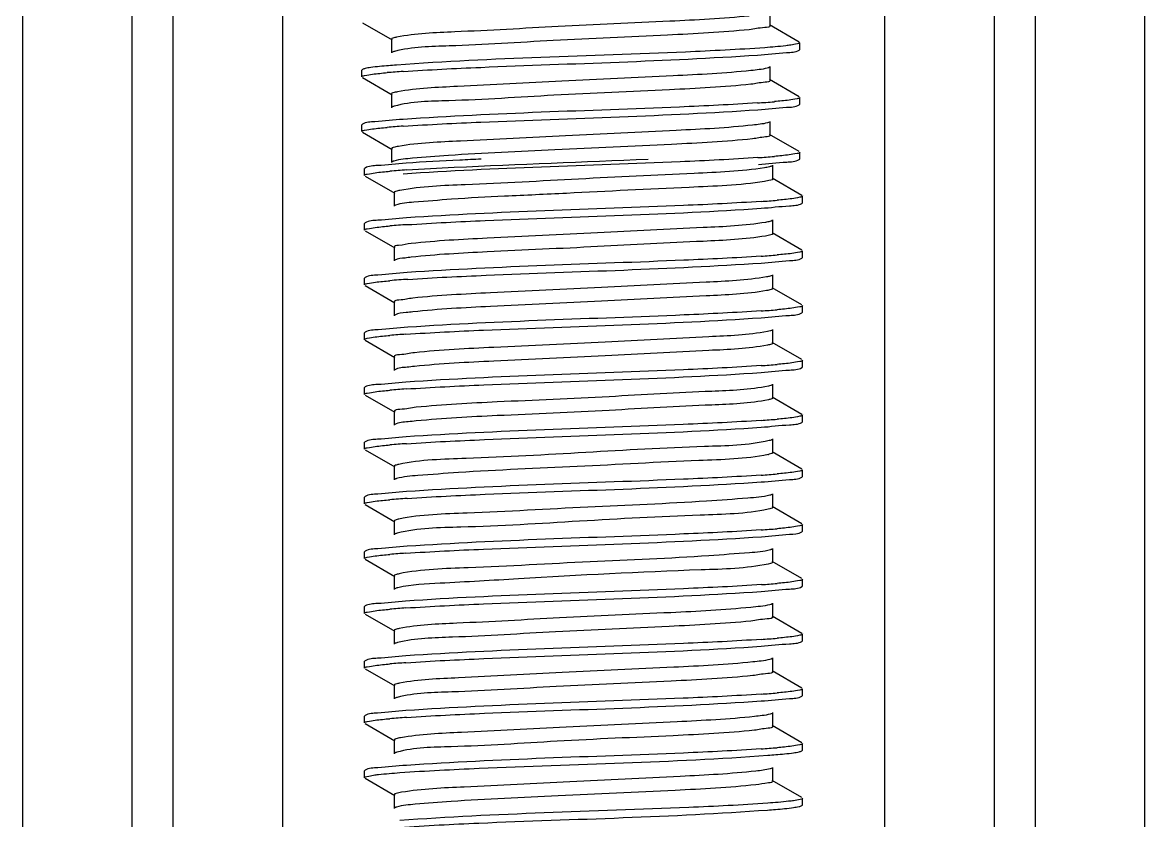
# Model space of a CAD drawing. Extents: x 27938 to 650306, y -92720 to 1524912.
# Drawn here: x 300564.7 to 301052.9, y 808872.5 to 809219.6 of the extents above; entities that cross this region are included whole.
import ezdxf

# ---------------------------------------------------------------- set-up
doc = ezdxf.new("R2010")
doc.units = 0
doc.header["$LTSCALE"] = 1000
doc.header["$MEASUREMENT"] = 0

msp = doc.modelspace()

# ---------------------------------------------------------------- linework, layer by layer
at = {"linetype": 'Continuous'}
for p, q in [((300564.69, 810344.87), (300564.69, 805603.84)), ((300612.32, 810344.87), (300612.32, 805603.84)), ((300630.18, 810344.87), (300630.18, 805603.84)), ((300677.8, 810344.87), (300677.8, 805603.84)), ((300939.75, 810344.87), (300939.75, 805603.84)), ((300987.37, 810344.87), (300987.37, 805603.84)), ((301005.23, 810344.87), (301005.23, 805603.84)), ((301052.86, 810344.87), (301052.86, 805603.84)), ((300889.95, 809218.28), (300889.95, 809224.24)), ((300712.56, 809219.51), (300725.48, 809212.03)), ((300902.61, 809211.1), (300889.69, 809218.59)), ((300725.22, 809212.33), (300725.22, 809206.38)), ((300902.61, 809207.61), (300902.84, 809207.87)), ((300902.84, 809207.87), (300902.84, 809210.84)), ((300902.84, 809207.87), (300902.84, 809210.84)), ((300712.56, 809199.2), (300712.34, 809198.94)), ((300712.34, 809195.96), (300712.34, 809198.94)), ((300712.34, 809195.96), (300712.34, 809198.94)), ((300889.95, 809194.47), (300889.95, 809200.42)), ((300712.56, 809195.7), (300725.48, 809188.22)), ((300902.61, 809187.29), (300889.69, 809194.77)), ((300725.22, 809188.52), (300725.22, 809182.56)), ((300902.61, 809183.79), (300902.84, 809184.05)), ((300902.84, 809184.05), (300902.84, 809187.03)), ((300902.84, 809184.05), (300902.84, 809187.03)), ((300712.56, 809175.38), (300712.34, 809175.12)), ((300712.34, 809172.15), (300712.34, 809175.12)), ((300712.34, 809172.15), (300712.34, 809175.12)), ((300889.95, 809170.66), (300889.95, 809176.61)), ((300712.56, 809171.89), (300725.48, 809164.4)), ((300902.61, 809163.48), (300889.69, 809170.96)), ((300725.22, 809164.71), (300725.22, 809158.75)), ((300902.61, 809159.98), (300902.84, 809160.24)), ((300902.84, 809160.24), (300902.84, 809163.22)), ((300902.84, 809160.24), (300902.84, 809163.22)), ((300713.75, 809156.33), (300713.52, 809156.07)), ((300713.52, 809153.1), (300713.52, 809156.07)), ((300713.52, 809153.1), (300713.52, 809156.07)), ((300891.14, 809151.61), (300891.14, 809157.56)), ((300713.75, 809152.83), (300726.67, 809145.35)), ((300903.8, 809144.43), (300890.88, 809151.91)), ((300726.41, 809145.65), (300726.41, 809139.7)), ((300904.03, 809141.19), (300904.03, 809144.17)), ((300904.03, 809141.19), (300904.03, 809144.17)), ((300727, 809140.15), (300726.67, 809140)), ((300903.8, 809140.93), (300904.03, 809141.19)), ((300713.75, 809132.52), (300713.52, 809132.26)), ((300713.52, 809129.28), (300713.52, 809132.26)), ((300713.52, 809129.28), (300713.52, 809132.26)), ((300891.14, 809127.79), (300891.14, 809133.75)), ((300713.75, 809129.02), (300726.67, 809121.54)), ((300903.8, 809120.61), (300890.88, 809128.1)), ((300726.41, 809121.84), (300726.41, 809115.89)), ((300904.03, 809117.38), (300904.03, 809120.35)), ((300904.03, 809117.38), (300904.03, 809120.35)), ((300903.8, 809117.12), (300904.03, 809117.38)), ((300891.14, 809103.98), (300891.14, 809109.93)), ((300713.75, 809108.71), (300713.52, 809108.45)), ((300713.52, 809105.47), (300713.52, 809108.45)), ((300713.52, 809105.47), (300713.52, 809108.45)), ((300713.75, 809105.21), (300726.67, 809097.73)), ((300903.8, 809096.8), (300890.88, 809104.28)), ((300726.41, 809098.03), (300726.41, 809092.08)), ((300904.03, 809093.56), (300904.03, 809096.54)), ((300904.03, 809093.56), (300904.03, 809096.54)), ((300903.8, 809093.3), (300904.03, 809093.56)), ((300891.14, 809080.17), (300891.14, 809086.12)), ((300713.75, 809084.89), (300713.52, 809084.63)), ((300713.52, 809081.66), (300713.52, 809084.63)), ((300713.52, 809081.66), (300713.52, 809084.63)), ((300713.75, 809081.4), (300726.67, 809073.91)), ((300903.8, 809072.99), (300890.88, 809080.47)), ((300726.41, 809074.22), (300726.41, 809068.26)), ((300904.03, 809069.75), (300904.03, 809072.73)), ((300904.03, 809069.75), (300904.03, 809072.73)), ((300903.8, 809069.49), (300904.03, 809069.75)), ((300713.75, 809061.08), (300713.52, 809060.82)), ((300891.14, 809056.36), (300891.14, 809062.31)), ((300713.52, 809057.84), (300713.52, 809060.82)), ((300713.52, 809057.84), (300713.52, 809060.82)), ((300713.75, 809057.58), (300726.67, 809050.1)), ((300903.8, 809049.18), (300890.88, 809056.66)), ((300726.41, 809050.4), (300726.41, 809044.45)), ((300904.03, 809045.94), (300904.03, 809048.91)), ((300904.03, 809045.94), (300904.03, 809048.91)), ((300903.8, 809045.68), (300904.03, 809045.94)), ((300713.75, 809037.27), (300713.52, 809037.01)), ((300713.52, 809034.03), (300713.52, 809037.01)), ((300713.52, 809034.03), (300713.52, 809037.01)), ((300891.14, 809032.54), (300891.14, 809038.5)), ((300713.75, 809033.77), (300726.67, 809026.29)), ((300903.8, 809025.36), (300890.88, 809032.84)), ((300726.41, 809026.59), (300726.41, 809020.64)), ((300903.8, 809021.86), (300904.03, 809022.13)), ((300904.03, 809022.13), (300904.03, 809025.1)), ((300904.03, 809022.13), (300904.03, 809025.1)), ((300713.75, 809013.46), (300713.52, 809013.2)), ((300713.52, 809010.22), (300713.52, 809013.2)), ((300713.52, 809010.22), (300713.52, 809013.2)), ((300891.14, 809008.73), (300891.14, 809014.68)), ((300713.75, 809009.96), (300726.67, 809002.48)), ((300889.84, 809008.06), (300889.1, 809007.89)), ((300903.8, 809001.55), (300890.88, 809009.03)), ((300726.41, 809002.78), (300726.41, 808996.82)), ((300903.8, 808998.05), (300904.03, 808998.31)), ((300904.03, 808998.31), (300904.03, 809001.29)), ((300904.03, 808998.31), (300904.03, 809001.29)), ((300713.75, 808989.64), (300713.52, 808989.38)), ((300713.52, 808986.41), (300713.52, 808989.38)), ((300713.52, 808986.41), (300713.52, 808989.38)), ((300891.14, 808984.92), (300891.14, 808990.87)), ((300713.75, 808986.14), (300726.67, 808978.66)), ((300890.12, 808984.32), (300889.14, 808984.08)), ((300903.8, 808977.74), (300890.88, 808985.22)), ((300726.41, 808978.96), (300726.41, 808973.01)), ((300903.8, 808974.24), (300904.03, 808974.5)), ((300904.03, 808974.5), (300904.03, 808977.48)), ((300904.03, 808974.5), (300904.03, 808977.48)), ((300713.75, 808965.83), (300713.52, 808965.57)), ((300713.52, 808962.59), (300713.52, 808965.57)), ((300713.52, 808962.59), (300713.52, 808965.57)), ((300891.14, 808961.1), (300891.14, 808967.06)), ((300713.75, 808962.33), (300726.67, 808954.85)), ((300903.8, 808953.92), (300890.88, 808961.41)), ((300726.41, 808955.15), (300726.41, 808949.2)), ((300904.03, 808950.69), (300904.03, 808953.66)), ((300904.03, 808950.69), (300904.03, 808953.66)), ((300903.8, 808950.43), (300904.03, 808950.69)), ((300713.75, 808942.02), (300713.52, 808941.76)), ((300713.52, 808938.78), (300713.52, 808941.76)), ((300713.52, 808938.78), (300713.52, 808941.76)), ((300891.14, 808937.29), (300891.14, 808943.25)), ((300713.75, 808938.52), (300726.67, 808931.04)), ((300903.8, 808930.11), (300890.88, 808937.59)), ((300726.41, 808931.34), (300726.41, 808925.39)), ((300904.03, 808926.87), (300904.03, 808929.85)), ((300903.8, 808926.61), (300904.03, 808926.87)), ((300891.14, 808913.48), (300891.14, 808919.43)), ((300713.75, 808918.2), (300713.52, 808917.94)), ((300713.52, 808914.97), (300713.52, 808917.94)), ((300713.52, 808914.97), (300713.52, 808917.94)), ((300713.75, 808914.71), (300726.67, 808907.22)), ((300903.8, 808906.3), (300890.88, 808913.78)), ((300726.41, 808907.53), (300726.41, 808901.57)), ((300904.03, 808903.06), (300904.03, 808906.04)), ((300904.03, 808903.06), (300904.03, 808906.04)), ((300903.8, 808902.8), (300904.03, 808903.06)), ((300891.14, 808889.67), (300891.14, 808895.62)), ((300713.75, 808894.39), (300713.52, 808894.13)), ((300713.52, 808891.15), (300713.52, 808894.13)), ((300713.52, 808891.15), (300713.52, 808894.13)), ((300713.75, 808890.89), (300726.67, 808883.41)), ((300903.8, 808882.49), (300890.88, 808889.97)), ((300726.41, 808883.71), (300726.41, 808877.76)), ((300904.03, 808879.25), (300904.03, 808882.22)), ((300904.03, 808879.25), (300904.03, 808882.22)), ((300903.8, 808878.99), (300904.03, 808879.25))]:
    msp.add_line(p, q, dxfattribs=at)
for centre, radius, start, end in [((300757.71, 808789.32), 409.92, 93.8298, 94.8034), ((300856.95, 809600.01), 416.29, 273.7844, 274.8062), ((300757.73, 808765.25), 410.18, 93.8281, 94.8033), ((300857.27, 809572.13), 412.21, 273.8119, 274.8058), ((300759.19, 808742.95), 413.44, 93.8035, 94.806), ((300858.63, 809551), 410.12, 273.8286, 274.8032), ((300759.55, 808714.61), 417.98, 93.7736, 94.806), ((300858.66, 809526.78), 409.71, 273.8314, 274.8033), ((300759.98, 808685.36), 423.44, 93.7393, 94.8049), ((300858.78, 809501.56), 408.3, 273.8406, 274.8036), ((300758.78, 808676.55), 408.39, 93.8392, 94.8043), ((300858.73, 809478.31), 408.86, 273.8369, 274.8034), ((300758.93, 808650.95), 410.18, 93.826, 94.8054), ((300858.65, 809455.47), 409.83, 273.8305, 274.8033), ((300759.18, 808624.01), 413.31, 93.8044, 94.806), ((300885.41, 809049.46), 18.14, 281.5383, 283.132), ((300858.63, 809431.94), 410.12, 273.8286, 274.8032), ((300759.53, 808595.71), 417.82, 93.7747, 94.806), ((300858.66, 809407.74), 409.73, 273.8312, 274.8033), ((300758.69, 808582.42), 407.26, 93.8482, 94.803), ((300858.91, 809380.85), 406.65, 273.8518, 274.8032), ((300758.78, 808557.52), 408.35, 93.8395, 94.8043), ((300858.73, 809359.2), 408.82, 273.8372, 274.8034), ((300758.92, 808531.96), 410.1, 93.8265, 94.8053), ((300858.66, 809336.38), 409.81, 273.8306, 274.8033), ((300759.17, 808505.07), 413.19, 93.8052, 94.806), ((300858.63, 809312.88), 410.12, 273.8286, 274.8032)]:
    msp.add_arc(centre, radius, start, end, dxfattribs=at)
for points, knots in [([(300880.9, 809222.44), (300869.4, 809221.28), (300841.68, 809219.86), (300798.93, 809218.01), (300759.4, 809215.68), (300735.79, 809214.87), (300727.48, 809213.22)], [0, 0, 0, 0, 0.225655, 0.541544, 0.834585, 1, 1, 1, 1]), ([(300889.95, 809218.28), (300889.95, 809217.46), (300885.29, 809217.4), (300883.16, 809216.72), (300880.9, 809216.49)], [0, 0, 0, 0, 0.265544, 1, 1, 1, 1]), ([(300727.48, 809213.22), (300726.91, 809213.11), (300726.25, 809212.96), (300725.23, 809212.57), (300725.23, 809212.33)], [0, 0, 0, 0, 0.707997, 1, 1, 1, 1]), ([(300880.9, 809216.49), (300869.08, 809215.3), (300840.63, 809213.84), (300797.04, 809212.08), (300757.63, 809209.38), (300734.3, 809209.04), (300726.57, 809207.06)], [0, 0, 0, 0, 0.230626, 0.552451, 0.845297, 1, 1, 1, 1]), ([(300887.63, 809208.67), (300876.14, 809207.83), (300822.75, 809205.23), (300769.29, 809204.18), (300727.47, 809201.1)], [0, 0, 0, 0, 0.215463, 1, 1, 1, 1]), ([(300884.43, 809205.47), (300888.64, 809205.75), (300894.54, 809206.57), (300900.97, 809206.66), (300902.61, 809207.61)], [0, 0, 0, 0, 0.69075, 1, 1, 1, 1]), ([(300898.95, 809209.76), (300898.23, 809209.66), (300894.47, 809209.2), (300890.69, 809208.9), (300887.63, 809208.67)], [0, 0, 0, 0, 0.191405, 1, 1, 1, 1]), ([(300902.84, 809210.84), (300902.84, 809210.47), (300900.93, 809210.15), (300899.93, 809209.89), (300898.95, 809209.76)], [0, 0, 0, 0, 0.27438, 1, 1, 1, 1]), ([(300726.57, 809207.06), (300726.35, 809207.01), (300725.98, 809206.9), (300725.63, 809206.76), (300725.49, 809206.68)], [0, 0, 0, 0, 0.585637, 1, 1, 1, 1]), ([(300730.33, 809198.33), (300741.56, 809199.09), (300792.92, 809201.57), (300844.35, 809202.77), (300884.43, 809205.47)], [0, 0, 0, 0, 0.218807, 1, 1, 1, 1]), ([(300716.19, 809200.02), (300715.4, 809199.91), (300714.19, 809199.69), (300712.95, 809199.42), (300712.56, 809199.2)], [0, 0, 0, 0, 0.64305, 1, 1, 1, 1]), ([(300727.47, 809201.1), (300726.31, 809201.02), (300722.55, 809200.72), (300718.78, 809200.38), (300716.19, 809200.02)], [0, 0, 0, 0, 0.307527, 1, 1, 1, 1]), ([(300881.64, 809198.71), (300870.37, 809197.52), (300842.92, 809196.12), (300800.33, 809194.24), (300760.43, 809191.97), (300736.44, 809191.06), (300727.85, 809189.48)], [0, 0, 0, 0, 0.220681, 0.534812, 0.829794, 1, 1, 1, 1]), ([(300889.69, 809200.12), (300889.39, 809199.95), (300886.73, 809199.2), (300884.02, 809198.96), (300881.64, 809198.71)], [0, 0, 0, 0, 0.125952, 1, 1, 1, 1]), ([(300712.34, 809195.96), (300712.34, 809196.39), (300714.62, 809196.68), (300715.78, 809196.99), (300716.94, 809197.14)], [0, 0, 0, 0, 0.271502, 1, 1, 1, 1]), ([(300881.64, 809192.75), (300869.87, 809191.52), (300841.28, 809190.06), (300797.36, 809188.31), (300757.63, 809185.47), (300734.07, 809185.31), (300726.4, 809183.21)], [0, 0, 0, 0, 0.228367, 0.551843, 0.846598, 1, 1, 1, 1]), ([(300889.95, 809194.47), (300889.95, 809193.71), (300885.69, 809193.59), (300883.72, 809192.97), (300881.64, 809192.75)], [0, 0, 0, 0, 0.266345, 1, 1, 1, 1]), ([(300727.85, 809189.48), (300727.18, 809189.36), (300726.44, 809189.18), (300725.23, 809188.79), (300725.23, 809188.52)], [0, 0, 0, 0, 0.71244, 1, 1, 1, 1]), ([(300726.4, 809183.21), (300726.22, 809183.16), (300725.91, 809183.06), (300725.61, 809182.94), (300725.49, 809182.87)], [0, 0, 0, 0, 0.578205, 1, 1, 1, 1]), ([(300884.43, 809184.63), (300873.13, 809183.87), (300821.76, 809181.41), (300770.34, 809180.21), (300730.33, 809177.49)], [0, 0, 0, 0, 0.220215, 1, 1, 1, 1]), ([(300884.68, 809181.67), (300888.83, 809181.96), (300894.65, 809182.76), (300900.99, 809182.86), (300902.61, 809183.79)], [0, 0, 0, 0, 0.690494, 1, 1, 1, 1]), ([(300902.84, 809187.03), (300902.84, 809186.59), (300900.54, 809186.31), (300899.38, 809185.99), (300898.22, 809185.84)], [0, 0, 0, 0, 0.271396, 1, 1, 1, 1]), ([(300730.35, 809174.52), (300741.61, 809175.28), (300793.05, 809177.76), (300844.55, 809178.96), (300884.68, 809181.67)], [0, 0, 0, 0, 0.219095, 1, 1, 1, 1]), ([(300712.34, 809172.15), (300712.34, 809172.58), (300714.63, 809172.87), (300715.78, 809173.18), (300716.94, 809173.33)], [0, 0, 0, 0, 0.27149, 1, 1, 1, 1]), ([(300730.33, 809177.49), (300726.22, 809177.21), (300720.45, 809176.41), (300714.17, 809176.31), (300712.56, 809175.38)], [0, 0, 0, 0, 0.690325, 1, 1, 1, 1]), ([(300882.35, 809174.97), (300871.33, 809173.76), (300844.18, 809172.39), (300801.79, 809170.47), (300761.53, 809168.26), (300737.17, 809167.26), (300728.28, 809165.74)], [0, 0, 0, 0, 0.215579, 0.527777, 0.824697, 1, 1, 1, 1]), ([(300889.69, 809176.31), (300889.41, 809176.15), (300886.99, 809175.44), (300884.51, 809175.21), (300882.35, 809174.97)], [0, 0, 0, 0, 0.128341, 1, 1, 1, 1]), ([(300882.35, 809169.02), (300870.65, 809167.73), (300841.93, 809166.36), (300797.83, 809164.18), (300760.19, 809162.66), (300736.91, 809160.75), (300728.91, 809160.13), (300726.26, 809159.35)], [0, 0, 0, 0, 0.225842, 0.550753, 0.847452, 0.947141, 1, 1, 1, 1]), ([(300889.95, 809170.66), (300889.95, 809169.96), (300886.07, 809169.78), (300884.25, 809169.23), (300882.35, 809169.02)], [0, 0, 0, 0, 0.267239, 1, 1, 1, 1]), ([(300728.28, 809165.74), (300727.51, 809165.61), (300726.66, 809165.41), (300725.23, 809165.01), (300725.23, 809164.71)], [0, 0, 0, 0, 0.716487, 1, 1, 1, 1]), ([(300726.26, 809159.35), (300726.11, 809159.31), (300725.85, 809159.22), (300725.59, 809159.11), (300725.49, 809159.05)], [0, 0, 0, 0, 0.571482, 1, 1, 1, 1]), ([(300884.68, 809160.84), (300873.39, 809160.07), (300821.95, 809157.6), (300770.45, 809156.41), (300730.35, 809153.68)], [0, 0, 0, 0, 0.21961, 1, 1, 1, 1]), ([(300764.27, 809160.18), (300761.15, 809160.04), (300750.24, 809159.53), (300739.34, 809158.97), (300731.56, 809158.44)], [0, 0, 0, 0, 0.285814, 1, 1, 1, 1]), ([(300731.76, 809155.48), (300738.69, 809155.95), (300773.72, 809157.8), (300808.77, 809159.01), (300836.89, 809160.18)], [0, 0, 0, 0, 0.197909, 1, 1, 1, 1]), ([(300884.85, 809157.87), (300888.96, 809158.15), (300894.72, 809158.95), (300901.01, 809159.06), (300902.61, 809159.98)], [0, 0, 0, 0, 0.690311, 1, 1, 1, 1]), ([(300902.84, 809163.22), (300902.84, 809162.78), (300900.56, 809162.5), (300899.41, 809162.19), (300898.26, 809162.04)], [0, 0, 0, 0, 0.271545, 1, 1, 1, 1]), ([(300713.52, 809153.1), (300713.52, 809153.53), (300715.81, 809153.81), (300716.96, 809154.13), (300718.12, 809154.28)], [0, 0, 0, 0, 0.271503, 1, 1, 1, 1]), ([(300731.56, 809158.44), (300727.44, 809158.16), (300721.66, 809157.36), (300715.36, 809157.26), (300713.75, 809156.33)], [0, 0, 0, 0, 0.69038, 1, 1, 1, 1]), ([(300887.5, 809156.43), (300877.38, 809154.84), (300850.33, 809153.74), (300806.94, 809151.57), (300764.35, 809149.2), (300738.26, 809148.35), (300728.92, 809146.59)], [0, 0, 0, 0, 0.193419, 0.509669, 0.820525, 1, 1, 1, 1]), ([(300890.87, 809157.26), (300890.51, 809157.05), (300889.36, 809156.76), (300888.23, 809156.54), (300887.5, 809156.43)], [0, 0, 0, 0, 0.365805, 1, 1, 1, 1]), ([(300887.5, 809150.48), (300876.67, 809148.78), (300847.85, 809147.71), (300810.18, 809145.71), (300775.76, 809144.08), (300753.54, 809143.05), (300737.85, 809141.56), (300729.51, 809141.12), (300727, 809140.15)], [0, 0, 0, 0, 0.204493, 0.536108, 0.703957, 0.847329, 0.949842, 1, 1, 1, 1]), ([(300891.14, 809151.61), (300891.13, 809151.25), (300889.39, 809150.86), (300888.42, 809150.62), (300887.5, 809150.48)], [0, 0, 0, 0, 0.279396, 1, 1, 1, 1]), ([(300728.92, 809146.59), (300728.28, 809146.47), (300727.57, 809146.31), (300726.41, 809145.91), (300726.41, 809145.65)], [0, 0, 0, 0, 0.711689, 1, 1, 1, 1]), ([(300904.03, 809144.17), (300904.03, 809143.73), (300901.73, 809143.45), (300900.58, 809143.13), (300899.42, 809142.98)], [0, 0, 0, 0, 0.271487, 1, 1, 1, 1]), ([(300886.02, 809141.8), (300874.77, 809141.03), (300823.35, 809138.56), (300771.87, 809137.36), (300731.76, 809134.64)], [0, 0, 0, 0, 0.219009, 1, 1, 1, 1]), ([(300886.04, 809138.82), (300890.15, 809139.1), (300895.91, 809139.9), (300902.2, 809140.01), (300903.8, 809140.93)], [0, 0, 0, 0, 0.690295, 1, 1, 1, 1]), ([(300731.76, 809134.64), (300727.59, 809134.36), (300721.75, 809133.55), (300715.38, 809133.45), (300713.75, 809132.52)], [0, 0, 0, 0, 0.690587, 1, 1, 1, 1]), ([(300732.04, 809131.69), (300743.34, 809132.44), (300794.68, 809134.91), (300846.07, 809136.1), (300886.04, 809138.82)], [0, 0, 0, 0, 0.220461, 1, 1, 1, 1]), ([(300713.52, 809129.28), (300713.52, 809129.72), (300715.84, 809130), (300717, 809130.32), (300718.17, 809130.47)], [0, 0, 0, 0, 0.271316, 1, 1, 1, 1]), ([(300887.97, 809132.69), (300879.01, 809131.19), (300854.55, 809130.17), (300814.21, 809127.97), (300771.87, 809126.05), (300744.8, 809124.68), (300733.84, 809123.46)], [0, 0, 0, 0, 0.176567, 0.473968, 0.785687, 1, 1, 1, 1]), ([(300890.87, 809133.45), (300890.55, 809133.26), (300889.57, 809132.99), (300888.59, 809132.8), (300887.97, 809132.69)], [0, 0, 0, 0, 0.371889, 1, 1, 1, 1]), ([(300887.97, 809126.74), (300879.01, 809125.24), (300854.55, 809124.21), (300814.21, 809122.02), (300771.87, 809120.09), (300744.8, 809118.73), (300733.84, 809117.51)], [0, 0, 0, 0, 0.176567, 0.473968, 0.785687, 1, 1, 1, 1]), ([(300891.14, 809127.79), (300891.13, 809127.48), (300889.64, 809127.08), (300888.77, 809126.87), (300887.97, 809126.74)], [0, 0, 0, 0, 0.282619, 1, 1, 1, 1]), ([(300733.84, 809123.46), (300731.98, 809123.26), (300730.2, 809122.72), (300726.41, 809122.52), (300726.41, 809121.84)], [0, 0, 0, 0, 0.732504, 1, 1, 1, 1]), ([(300904.03, 809120.35), (300904.03, 809119.92), (300901.74, 809119.63), (300900.58, 809119.32), (300899.43, 809119.17)], [0, 0, 0, 0, 0.271508, 1, 1, 1, 1]), ([(300733.84, 809117.51), (300732.94, 809117.41), (300730.57, 809117.05), (300728, 809116.96), (300726.67, 809116.19)], [0, 0, 0, 0, 0.371135, 1, 1, 1, 1]), ([(300886.04, 809117.99), (300874.83, 809117.22), (300823.49, 809114.75), (300772.1, 809113.54), (300732.04, 809110.85)], [0, 0, 0, 0, 0.218674, 1, 1, 1, 1]), ([(300732.36, 809107.89), (300743.69, 809108.65), (300794.94, 809111.11), (300846.26, 809112.3), (300886.12, 809115.01)], [0, 0, 0, 0, 0.22129, 1, 1, 1, 1]), ([(300886.12, 809115.01), (300890.21, 809115.29), (300895.95, 809116.09), (300902.2, 809116.2), (300903.8, 809117.12)], [0, 0, 0, 0, 0.690211, 1, 1, 1, 1]), ([(300732.04, 809110.85), (300727.8, 809110.56), (300721.87, 809109.74), (300715.4, 809109.65), (300713.75, 809108.71)], [0, 0, 0, 0, 0.690864, 1, 1, 1, 1]), ([(300713.52, 809105.47), (300713.52, 809105.91), (300715.88, 809106.19), (300717.06, 809106.52), (300718.24, 809106.67)], [0, 0, 0, 0, 0.271062, 1, 1, 1, 1]), ([(300888.41, 809108.96), (300879.74, 809107.39), (300855.66, 809106.46), (300815.67, 809104.2), (300773.13, 809102.31), (300745.75, 809100.92), (300734.54, 809099.73)], [0, 0, 0, 0, 0.171474, 0.466939, 0.780589, 1, 1, 1, 1]), ([(300890.87, 809109.63), (300890.59, 809109.47), (300889.76, 809109.22), (300888.93, 809109.05), (300888.41, 809108.96)], [0, 0, 0, 0, 0.378691, 1, 1, 1, 1]), ([(300888.41, 809103), (300879.74, 809101.44), (300855.66, 809100.5), (300815.67, 809098.25), (300773.13, 809096.36), (300745.75, 809094.96), (300734.54, 809093.77)], [0, 0, 0, 0, 0.171474, 0.466939, 0.780589, 1, 1, 1, 1]), ([(300891.14, 809103.98), (300891.13, 809103.7), (300889.87, 809103.31), (300889.1, 809103.13), (300888.41, 809103)], [0, 0, 0, 0, 0.286481, 1, 1, 1, 1]), ([(300734.54, 809099.73), (300732.51, 809099.51), (300730.58, 809098.91), (300726.41, 809098.77), (300726.41, 809098.03)], [0, 0, 0, 0, 0.733441, 1, 1, 1, 1]), ([(300904.03, 809096.54), (300904.03, 809096.11), (300901.75, 809095.82), (300900.6, 809095.51), (300899.45, 809095.36)], [0, 0, 0, 0, 0.271591, 1, 1, 1, 1]), ([(300734.54, 809093.77), (300733.55, 809093.67), (300730.95, 809093.28), (300728.12, 809093.21), (300726.67, 809092.38)], [0, 0, 0, 0, 0.373237, 1, 1, 1, 1]), ([(300731.44, 809084.02), (300742.72, 809084.79), (300794.27, 809087.27), (300845.88, 809088.46), (300886.09, 809091.2)], [0, 0, 0, 0, 0.219098, 1, 1, 1, 1]), ([(300886.12, 809094.18), (300874.96, 809093.42), (300823.7, 809090.95), (300772.39, 809089.73), (300732.36, 809087.06)], [0, 0, 0, 0, 0.218156, 1, 1, 1, 1]), ([(300886.09, 809091.2), (300890.19, 809091.48), (300895.94, 809092.27), (300902.2, 809092.38), (300903.8, 809093.3)], [0, 0, 0, 0, 0.690244, 1, 1, 1, 1]), ([(300732.36, 809087.06), (300728.05, 809086.77), (300722.01, 809085.93), (300715.43, 809085.86), (300713.75, 809084.89)], [0, 0, 0, 0, 0.691174, 1, 1, 1, 1]), ([(300890.87, 809085.82), (300890.63, 809085.68), (300889.94, 809085.46), (300889.25, 809085.3), (300888.82, 809085.22)], [0, 0, 0, 0, 0.386332, 1, 1, 1, 1]), ([(300713.52, 809081.66), (300713.52, 809082.09), (300715.79, 809082.37), (300716.94, 809082.69), (300718.08, 809082.83)], [0, 0, 0, 0, 0.27163, 1, 1, 1, 1]), ([(300888.82, 809085.22), (300880.44, 809083.59), (300856.75, 809082.75), (300817.13, 809080.43), (300774.4, 809078.57), (300746.73, 809077.16), (300735.27, 809075.99)], [0, 0, 0, 0, 0.166363, 0.459884, 0.775471, 1, 1, 1, 1]), ([(300735.27, 809075.99), (300733.06, 809075.76), (300730.97, 809075.1), (300726.41, 809075.02), (300726.42, 809074.22)], [0, 0, 0, 0, 0.734279, 1, 1, 1, 1]), ([(300888.82, 809079.27), (300880.44, 809077.63), (300856.75, 809076.8), (300817.13, 809074.48), (300774.4, 809072.62), (300746.73, 809071.2), (300735.27, 809070.04)], [0, 0, 0, 0, 0.166363, 0.459884, 0.775471, 1, 1, 1, 1]), ([(300891.13, 809080.17), (300891.13, 809079.92), (300890.08, 809079.54), (300889.4, 809079.38), (300888.82, 809079.27)], [0, 0, 0, 0, 0.291155, 1, 1, 1, 1]), ([(300904.03, 809072.73), (300904.03, 809072.29), (300901.75, 809072.01), (300900.59, 809071.7), (300899.44, 809071.55)], [0, 0, 0, 0, 0.271553, 1, 1, 1, 1]), ([(300735.27, 809070.04), (300734.18, 809069.93), (300731.34, 809069.51), (300728.25, 809069.48), (300726.67, 809068.56)], [0, 0, 0, 0, 0.37517, 1, 1, 1, 1]), ([(300886.09, 809070.36), (300874.81, 809069.59), (300823.26, 809067.11), (300771.64, 809065.92), (300731.44, 809063.18)], [0, 0, 0, 0, 0.219155, 1, 1, 1, 1]), ([(300731.56, 809060.21), (300742.84, 809060.98), (300794.33, 809063.46), (300845.88, 809064.65), (300886.03, 809067.38)], [0, 0, 0, 0, 0.219327, 1, 1, 1, 1]), ([(300886.03, 809067.38), (300890.15, 809067.66), (300895.91, 809068.46), (300902.2, 809068.57), (300903.8, 809069.49)], [0, 0, 0, 0, 0.690303, 1, 1, 1, 1]), ([(300731.44, 809063.18), (300727.34, 809062.9), (300721.6, 809062.11), (300715.35, 809062), (300713.75, 809061.08)], [0, 0, 0, 0, 0.690244, 1, 1, 1, 1]), ([(300889.19, 809061.48), (300881.13, 809059.77), (300857.82, 809059.07), (300818.58, 809056.65), (300775.69, 809054.83), (300747.72, 809053.4), (300736.03, 809052.25)], [0, 0, 0, 0, 0.16123, 0.452798, 0.770329, 1, 1, 1, 1]), ([(300890.87, 809062.01), (300890.67, 809061.89), (300890.11, 809061.7), (300889.54, 809061.56), (300889.19, 809061.48)], [0, 0, 0, 0, 0.394958, 1, 1, 1, 1]), ([(300713.52, 809057.84), (300713.52, 809058.27), (300715.79, 809058.56), (300716.94, 809058.87), (300718.09, 809059.02)], [0, 0, 0, 0, 0.27161, 1, 1, 1, 1]), ([(300891.13, 809056.36), (300891.13, 809056.14), (300890.27, 809055.77), (300889.68, 809055.64), (300889.19, 809055.53)], [0, 0, 0, 0, 0.296864, 1, 1, 1, 1]), ([(300736.03, 809052.25), (300733.63, 809052.02), (300731.38, 809051.28), (300726.41, 809051.27), (300726.42, 809050.4)], [0, 0, 0, 0, 0.734941, 1, 1, 1, 1]), ([(300889.19, 809055.53), (300881.13, 809053.81), (300857.82, 809053.11), (300818.58, 809050.7), (300775.69, 809048.88), (300747.72, 809047.45), (300736.03, 809046.3)], [0, 0, 0, 0, 0.16123, 0.452798, 0.770329, 1, 1, 1, 1]), ([(300736.03, 809046.3), (300734.85, 809046.18), (300731.75, 809045.74), (300728.38, 809045.74), (300726.67, 809044.75)], [0, 0, 0, 0, 0.376916, 1, 1, 1, 1]), ([(300886.03, 809046.55), (300874.76, 809045.78), (300823.27, 809043.3), (300771.71, 809042.11), (300731.56, 809039.38)], [0, 0, 0, 0, 0.219173, 1, 1, 1, 1]), ([(300904.03, 809048.91), (300904.03, 809048.48), (300901.74, 809048.2), (300900.58, 809047.88), (300899.43, 809047.73)], [0, 0, 0, 0, 0.271502, 1, 1, 1, 1]), ([(300731.75, 809036.42), (300743.04, 809037.18), (300794.46, 809039.65), (300845.95, 809040.84), (300886.02, 809043.57)], [0, 0, 0, 0, 0.219774, 1, 1, 1, 1]), ([(300886.02, 809043.57), (300890.13, 809043.85), (300895.9, 809044.65), (300902.19, 809044.76), (300903.8, 809045.68)], [0, 0, 0, 0, 0.690321, 1, 1, 1, 1]), ([(300731.56, 809039.38), (300727.43, 809039.1), (300721.66, 809038.3), (300715.36, 809038.19), (300713.75, 809037.27)], [0, 0, 0, 0, 0.690375, 1, 1, 1, 1]), ([(300889.53, 809037.75), (300880.35, 809035.6), (300853.44, 809035.21), (300809.6, 809032.53), (300765.34, 809030.07), (300738, 809029.44), (300728.41, 809027.43)], [0, 0, 0, 0, 0.175258, 0.495335, 0.818042, 1, 1, 1, 1]), ([(300890.87, 809038.19), (300890.71, 809038.1), (300890.26, 809037.93), (300889.81, 809037.81), (300889.53, 809037.75)], [0, 0, 0, 0, 0.404749, 1, 1, 1, 1]), ([(300713.52, 809034.03), (300713.52, 809034.46), (300715.81, 809034.75), (300716.96, 809035.06), (300718.11, 809035.21)], [0, 0, 0, 0, 0.271508, 1, 1, 1, 1]), ([(300889.04, 809031.69), (300879.2, 809029.67), (300851.29, 809029.05), (300806.53, 809026.24), (300765.62, 809024.82), (300739.52, 809022.74), (300730.45, 809022.1), (300727.47, 809021.24)], [0, 0, 0, 0, 0.186159, 0.513431, 0.833084, 0.942545, 1, 1, 1, 1]), ([(300891.13, 809032.54), (300891.13, 809032.36), (300890.45, 809032.01), (300889.94, 809031.89), (300889.53, 809031.79)], [0, 0, 0, 0, 0.303897, 1, 1, 1, 1]), ([(300728.41, 809027.43), (300727.91, 809027.32), (300727.31, 809027.18), (300726.42, 809026.81), (300726.42, 809026.59)], [0, 0, 0, 0, 0.704936, 1, 1, 1, 1]), ([(300886.02, 809022.73), (300874.77, 809021.97), (300823.35, 809019.49), (300771.86, 809018.29), (300731.75, 809015.58)], [0, 0, 0, 0, 0.219017, 1, 1, 1, 1]), ([(300886.04, 809019.76), (300890.15, 809020.04), (300895.91, 809020.84), (300902.2, 809020.94), (300903.8, 809021.86)], [0, 0, 0, 0, 0.690296, 1, 1, 1, 1]), ([(300904.03, 809025.1), (300904.03, 809024.67), (300901.73, 809024.38), (300900.58, 809024.07), (300899.42, 809023.92)], [0, 0, 0, 0, 0.271487, 1, 1, 1, 1]), ([(300727.47, 809021.24), (300727.31, 809021.2), (300727.04, 809021.11), (300726.78, 809021), (300726.68, 809020.94)], [0, 0, 0, 0, 0.573147, 1, 1, 1, 1]), ([(300732.03, 809012.62), (300743.33, 809013.38), (300794.67, 809015.85), (300846.07, 809017.04), (300886.04, 809019.76)], [0, 0, 0, 0, 0.220437, 1, 1, 1, 1]), ([(300731.75, 809015.58), (300727.58, 809015.3), (300721.74, 809014.49), (300715.37, 809014.39), (300713.75, 809013.46)], [0, 0, 0, 0, 0.690579, 1, 1, 1, 1]), ([(300889.84, 809014.01), (300886.72, 809013.2), (300877.46, 809012.51), (300851.14, 809010.49), (300810.32, 809009.04), (300765.82, 809006.24), (300738.17, 809005.64), (300728.46, 809003.62)], [0, 0, 0, 0, 0.059883, 0.170869, 0.490784, 0.815924, 1, 1, 1, 1]), ([(300890.87, 809014.38), (300890.74, 809014.31), (300890.4, 809014.17), (300890.05, 809014.06), (300889.84, 809014.01)], [0, 0, 0, 0, 0.415919, 1, 1, 1, 1]), ([(300713.52, 809010.22), (300713.52, 809010.66), (300715.83, 809010.94), (300717, 809011.26), (300718.17, 809011.41)], [0, 0, 0, 0, 0.271323, 1, 1, 1, 1]), ([(300889.1, 809007.89), (300879.4, 809005.87), (300851.81, 809005.22), (300807.27, 809002.8), (300763.52, 808999.96), (300736.7, 808999.8), (300727.75, 808997.51)], [0, 0, 0, 0, 0.183768, 0.508585, 0.828555, 1, 1, 1, 1]), ([(300891.13, 809008.73), (300891.13, 809008.57), (300890.6, 809008.25), (300890.17, 809008.14), (300889.84, 809008.06)], [0, 0, 0, 0, 0.312635, 1, 1, 1, 1]), ([(300728.46, 809003.62), (300727.94, 809003.52), (300727.33, 809003.38), (300726.42, 809003), (300726.42, 809002.78)], [0, 0, 0, 0, 0.705352, 1, 1, 1, 1]), ([(300727.75, 808997.51), (300727.53, 808997.45), (300727.17, 808997.35), (300726.81, 808997.2), (300726.68, 808997.13)], [0, 0, 0, 0, 0.58569, 1, 1, 1, 1]), ([(300886.04, 808998.92), (300874.83, 808998.16), (300823.49, 808995.69), (300772.09, 808994.48), (300732.03, 808991.78)], [0, 0, 0, 0, 0.218687, 1, 1, 1, 1]), ([(300886.23, 808995.96), (300890.29, 808996.24), (300896, 808997.03), (300902.21, 808997.14), (300903.8, 808998.05)], [0, 0, 0, 0, 0.690104, 1, 1, 1, 1]), ([(300904.03, 809001.29), (300904.03, 809000.86), (300901.74, 809000.57), (300900.58, 809000.26), (300899.43, 809000.11)], [0, 0, 0, 0, 0.271507, 1, 1, 1, 1]), ([(300731.36, 808988.76), (300742.65, 808989.53), (300794.27, 808992.02), (300845.96, 808993.21), (300886.23, 808995.96)], [0, 0, 0, 0, 0.219037, 1, 1, 1, 1]), ([(300732.03, 808991.78), (300727.79, 808991.5), (300721.87, 808990.68), (300715.4, 808990.59), (300713.75, 808989.64)], [0, 0, 0, 0, 0.690854, 1, 1, 1, 1]), ([(300890.12, 808990.27), (300887.16, 808989.41), (300878.12, 808988.78), (300852.06, 808986.68), (300811.13, 808985.27), (300766.33, 808982.46), (300738.39, 808981.84), (300728.52, 808979.82)], [0, 0, 0, 0, 0.057053, 0.166257, 0.485855, 0.813479, 1, 1, 1, 1]), ([(300890.88, 808990.57), (300890.77, 808990.51), (300890.53, 808990.4), (300890.27, 808990.32), (300890.12, 808990.27)], [0, 0, 0, 0, 0.42873, 1, 1, 1, 1]), ([(300713.52, 808986.41), (300713.52, 808986.84), (300715.8, 808987.12), (300716.95, 808987.44), (300718.1, 808987.59)], [0, 0, 0, 0, 0.271601, 1, 1, 1, 1]), ([(300889.14, 808984.08), (300879.57, 808982.07), (300843.07, 808981.16), (300795.55, 808978.59), (300751.68, 808975.88), (300734.04, 808975.15), (300728.06, 808973.77)], [0, 0, 0, 0, 0.18168, 0.674077, 0.886101, 1, 1, 1, 1]), ([(300891.13, 808984.92), (300891.13, 808984.79), (300890.73, 808984.5), (300890.38, 808984.4), (300890.12, 808984.32)], [0, 0, 0, 0, 0.323571, 1, 1, 1, 1]), ([(300728.52, 808979.82), (300727.99, 808979.71), (300727.36, 808979.57), (300726.42, 808979.19), (300726.42, 808978.96)], [0, 0, 0, 0, 0.706175, 1, 1, 1, 1]), ([(300728.06, 808973.77), (300727.78, 808973.71), (300727.31, 808973.58), (300726.85, 808973.41), (300726.68, 808973.31)], [0, 0, 0, 0, 0.596673, 1, 1, 1, 1]), ([(300886.23, 808975.12), (300874.94, 808974.35), (300823.32, 808971.86), (300771.63, 808970.68), (300731.36, 808967.93)], [0, 0, 0, 0, 0.218917, 1, 1, 1, 1]), ([(300886.09, 808972.14), (300890.19, 808972.41), (300895.94, 808973.21), (300902.2, 808973.32), (300903.8, 808974.24)], [0, 0, 0, 0, 0.690241, 1, 1, 1, 1]), ([(300904.03, 808977.48), (300904.03, 808977.05), (300901.76, 808976.76), (300900.61, 808976.45), (300899.47, 808976.3)], [0, 0, 0, 0, 0.271649, 1, 1, 1, 1]), ([(300731.44, 808964.96), (300742.72, 808965.72), (300794.27, 808968.21), (300845.89, 808969.4), (300886.09, 808972.14)], [0, 0, 0, 0, 0.219094, 1, 1, 1, 1]), ([(300713.52, 808962.59), (300713.52, 808963.02), (300715.79, 808963.31), (300716.94, 808963.62), (300718.08, 808963.77)], [0, 0, 0, 0, 0.27163, 1, 1, 1, 1]), ([(300731.36, 808967.93), (300727.28, 808967.65), (300721.57, 808966.86), (300715.34, 808966.74), (300713.75, 808965.83)], [0, 0, 0, 0, 0.690151, 1, 1, 1, 1]), ([(300881.63, 808965.22), (300870.03, 808964.07), (300842.25, 808962.65), (300799.55, 808960.81), (300760.25, 808958.47), (300736.83, 808957.68), (300728.61, 808956.03)], [0, 0, 0, 0, 0.227968, 0.544065, 0.835946, 1, 1, 1, 1]), ([(300890.88, 808966.76), (300890.54, 808966.56), (300887.47, 808965.75), (300884.36, 808965.49), (300881.63, 808965.22)], [0, 0, 0, 0, 0.122428, 1, 1, 1, 1]), ([(300881.63, 808959.27), (300869.78, 808958.1), (300841.43, 808956.64), (300798.08, 808954.87), (300758.86, 808952.26), (300735.65, 808951.82), (300727.89, 808949.92)], [0, 0, 0, 0, 0.231868, 0.552576, 0.844286, 1, 1, 1, 1]), ([(300891.13, 808961.1), (300891.14, 808960.24), (300886.23, 808960.23), (300884, 808959.5), (300881.63, 808959.27)], [0, 0, 0, 0, 0.265144, 1, 1, 1, 1]), ([(300728.61, 808956.03), (300728.05, 808955.92), (300727.4, 808955.77), (300726.42, 808955.39), (300726.42, 808955.15)], [0, 0, 0, 0, 0.707243, 1, 1, 1, 1]), ([(300904.03, 808953.66), (300904.03, 808953.23), (300901.75, 808952.95), (300900.59, 808952.63), (300899.44, 808952.48)], [0, 0, 0, 0, 0.271555, 1, 1, 1, 1]), ([(300727.89, 808949.92), (300727.64, 808949.86), (300727.23, 808949.74), (300726.83, 808949.59), (300726.68, 808949.5)], [0, 0, 0, 0, 0.590543, 1, 1, 1, 1]), ([(300886.09, 808951.3), (300874.81, 808950.53), (300823.26, 808948.05), (300771.64, 808946.86), (300731.44, 808944.12)], [0, 0, 0, 0, 0.219151, 1, 1, 1, 1]), ([(300886.03, 808948.32), (300890.15, 808948.6), (300895.91, 808949.4), (300902.2, 808949.51), (300903.8, 808950.43)], [0, 0, 0, 0, 0.690302, 1, 1, 1, 1]), ([(300731.44, 808944.12), (300727.34, 808943.84), (300721.6, 808943.05), (300715.35, 808942.93), (300713.75, 808942.02)], [0, 0, 0, 0, 0.690241, 1, 1, 1, 1]), ([(300731.55, 808941.15), (300742.83, 808941.92), (300794.33, 808944.4), (300845.88, 808945.59), (300886.03, 808948.32)], [0, 0, 0, 0, 0.219316, 1, 1, 1, 1]), ([(300713.52, 808938.78), (300713.52, 808939.21), (300715.79, 808939.5), (300716.94, 808939.81), (300718.09, 808939.96)], [0, 0, 0, 0, 0.271612, 1, 1, 1, 1]), ([(300882.38, 808941.48), (300870.96, 808940.31), (300843.33, 808938.9), (300800.63, 808937.04), (300760.95, 808934.72), (300737.2, 808933.88), (300728.79, 808932.25)], [0, 0, 0, 0, 0.223808, 0.539121, 0.832916, 1, 1, 1, 1]), ([(300890.88, 808942.94), (300890.57, 808942.76), (300887.75, 808941.99), (300884.89, 808941.74), (300882.38, 808941.48)], [0, 0, 0, 0, 0.124553, 1, 1, 1, 1]), ([(300882.38, 808935.53), (300870.57, 808934.32), (300842.07, 808932.86), (300798.35, 808931.1), (300758.81, 808928.35), (300735.39, 808928.08), (300727.69, 808926.05)], [0, 0, 0, 0, 0.229779, 0.552271, 0.845852, 1, 1, 1, 1]), ([(300891.13, 808937.29), (300891.14, 808936.5), (300886.63, 808936.41), (300884.57, 808935.75), (300882.38, 808935.53)], [0, 0, 0, 0, 0.265825, 1, 1, 1, 1]), ([(300728.79, 808932.25), (300728.19, 808932.14), (300727.5, 808931.98), (300726.42, 808931.59), (300726.42, 808931.34)], [0, 0, 0, 0, 0.709559, 1, 1, 1, 1]), ([(300904.03, 808929.85), (300904.03, 808929.42), (300901.74, 808929.13), (300900.58, 808928.82), (300899.43, 808928.67)], [0, 0, 0, 0, 0.271503, 1, 1, 1, 1]), ([(300727.69, 808926.05), (300727.49, 808926), (300727.14, 808925.9), (300726.81, 808925.76), (300726.68, 808925.69)], [0, 0, 0, 0, 0.582657, 1, 1, 1, 1]), ([(300886.03, 808927.48), (300874.76, 808926.72), (300823.27, 808924.24), (300771.71, 808923.04), (300731.55, 808920.31)], [0, 0, 0, 0, 0.219176, 1, 1, 1, 1]), ([(300731.74, 808917.35), (300743.03, 808918.11), (300794.46, 808920.59), (300845.94, 808921.78), (300886.02, 808924.5)], [0, 0, 0, 0, 0.219756, 1, 1, 1, 1]), ([(300886.02, 808924.5), (300890.13, 808924.78), (300895.9, 808925.58), (300902.19, 808925.69), (300903.8, 808926.61)], [0, 0, 0, 0, 0.690321, 1, 1, 1, 1]), ([(300731.55, 808920.31), (300727.43, 808920.03), (300721.65, 808919.23), (300715.36, 808919.13), (300713.75, 808918.2)], [0, 0, 0, 0, 0.690369, 1, 1, 1, 1]), ([(300713.52, 808914.97), (300713.52, 808915.4), (300715.81, 808915.69), (300716.96, 808916), (300718.11, 808916.15)], [0, 0, 0, 0, 0.271513, 1, 1, 1, 1]), ([(300883.11, 808917.75), (300871.93, 808916.55), (300844.6, 808915.16), (300802.09, 808913.26), (300762.04, 808911.02), (300737.91, 808910.07), (300729.2, 808908.51)], [0, 0, 0, 0, 0.218693, 0.532071, 0.827808, 1, 1, 1, 1]), ([(300890.88, 808919.13), (300890.59, 808918.96), (300888.02, 808918.23), (300885.4, 808917.99), (300883.11, 808917.75)], [0, 0, 0, 0, 0.126851, 1, 1, 1, 1]), ([(300883.11, 808911.79), (300871.36, 808910.54), (300842.73, 808909.09), (300798.69, 808907.34), (300758.84, 808904.44), (300735.19, 808904.35), (300727.53, 808902.2)], [0, 0, 0, 0, 0.227419, 0.551484, 0.846998, 1, 1, 1, 1]), ([(300891.14, 808913.48), (300891.14, 808912.75), (300887.03, 808912.6), (300885.12, 808912.01), (300883.11, 808911.79)], [0, 0, 0, 0, 0.266653, 1, 1, 1, 1]), ([(300729.2, 808908.51), (300728.5, 808908.39), (300727.71, 808908.21), (300726.42, 808907.81), (300726.41, 808907.53)], [0, 0, 0, 0, 0.714126, 1, 1, 1, 1]), ([(300904.03, 808906.04), (300904.03, 808905.6), (300901.73, 808905.32), (300900.58, 808905), (300899.42, 808904.85)], [0, 0, 0, 0, 0.271487, 1, 1, 1, 1]), ([(300727.53, 808902.2), (300727.36, 808902.15), (300727.07, 808902.06), (300726.79, 808901.94), (300726.68, 808901.87)], [0, 0, 0, 0, 0.575512, 1, 1, 1, 1]), ([(300728.84, 808893.33), (300740.34, 808894.17), (300793.7, 808896.78), (300847.15, 808897.82), (300888.93, 808900.9)], [0, 0, 0, 0, 0.215786, 1, 1, 1, 1]), ([(300886.02, 808903.67), (300874.77, 808902.9), (300823.34, 808900.43), (300771.86, 808899.23), (300731.74, 808896.51)], [0, 0, 0, 0, 0.219025, 1, 1, 1, 1]), ([(300888.93, 808900.9), (300890.08, 808900.98), (300893.84, 808901.28), (300897.59, 808901.61), (300900.18, 808901.98)], [0, 0, 0, 0, 0.307514, 1, 1, 1, 1]), ([(300900.18, 808901.98), (300900.97, 808902.09), (300902.18, 808902.3), (300903.41, 808902.58), (300903.8, 808902.8)], [0, 0, 0, 0, 0.642945, 1, 1, 1, 1]), ([(300731.74, 808896.51), (300727.58, 808896.23), (300721.74, 808895.42), (300715.37, 808895.32), (300713.75, 808894.39)], [0, 0, 0, 0, 0.690571, 1, 1, 1, 1]), ([(300890.88, 808895.32), (300890.61, 808895.16), (300888.28, 808894.47), (300885.89, 808894.24), (300883.81, 808894.01)], [0, 0, 0, 0, 0.129326, 1, 1, 1, 1]), ([(300713.52, 808891.15), (300713.52, 808891.53), (300715.45, 808891.85), (300716.46, 808892.11), (300717.45, 808892.25)], [0, 0, 0, 0, 0.274205, 1, 1, 1, 1]), ([(300717.45, 808892.25), (300718.17, 808892.35), (300721.96, 808892.81), (300725.76, 808893.11), (300728.84, 808893.33)], [0, 0, 0, 0, 0.191525, 1, 1, 1, 1]), ([(300883.81, 808894.01), (300872.88, 808892.79), (300845.86, 808891.43), (300803.54, 808889.49), (300763.16, 808887.31), (300738.65, 808886.27), (300729.64, 808884.78)], [0, 0, 0, 0, 0.213597, 0.525045, 0.822717, 1, 1, 1, 1]), ([(300883.81, 808888.06), (300872.14, 808886.75), (300843.39, 808885.39), (300799.19, 808883.19), (300761.39, 808881.68), (300738.05, 808879.75), (300730.04, 808879.13), (300727.41, 808878.35)], [0, 0, 0, 0, 0.224806, 0.550241, 0.84772, 0.947459, 1, 1, 1, 1]), ([(300891.14, 808889.67), (300891.14, 808888.99), (300887.4, 808888.79), (300885.64, 808888.26), (300883.81, 808888.06)], [0, 0, 0, 0, 0.267648, 1, 1, 1, 1]), ([(300729.64, 808884.78), (300728.83, 808884.64), (300727.94, 808884.43), (300726.42, 808884.04), (300726.41, 808883.71)], [0, 0, 0, 0, 0.71787, 1, 1, 1, 1]), ([(300900.18, 808881.14), (300899.46, 808881.04), (300895.72, 808880.58), (300891.97, 808880.29), (300888.93, 808880.06)], [0, 0, 0, 0, 0.191311, 1, 1, 1, 1]), ([(300904.03, 808882.22), (300904.03, 808881.86), (300902.14, 808881.54), (300901.14, 808881.28), (300900.18, 808881.14)], [0, 0, 0, 0, 0.274554, 1, 1, 1, 1]), ([(300727.41, 808878.35), (300727.26, 808878.31), (300727.02, 808878.22), (300726.77, 808878.12), (300726.68, 808878.06)], [0, 0, 0, 0, 0.569048, 1, 1, 1, 1]), ([(300728.71, 808869.51), (300740.2, 808870.35), (300793.59, 808872.96), (300847.06, 808874.01), (300888.89, 808877.08)], [0, 0, 0, 0, 0.215407, 1, 1, 1, 1]), ([(300888.93, 808880.06), (300877.48, 808879.22), (300824.11, 808876.62), (300770.67, 808875.56), (300728.84, 808872.5)], [0, 0, 0, 0, 0.214949, 1, 1, 1, 1]), ([(300888.89, 808877.08), (300890.05, 808877.17), (300893.81, 808877.46), (300897.58, 808877.8), (300900.17, 808878.17)], [0, 0, 0, 0, 0.307504, 1, 1, 1, 1]), ([(300900.17, 808878.17), (300900.96, 808878.28), (300902.17, 808878.49), (300903.41, 808878.77), (300903.8, 808878.99)], [0, 0, 0, 0, 0.643054, 1, 1, 1, 1])]:
    msp.add_open_spline(points, degree=3, knots=knots, dxfattribs=at)
for points in [[(300716.94, 809197.14), (300719.08, 809197.42), (300721.23, 809197.62), (300723.39, 809197.8)], [(300898.22, 809185.84), (300896.09, 809185.57), (300893.96, 809185.37), (300891.83, 809185.19)], [(300716.94, 809173.33), (300719.08, 809173.61), (300721.23, 809173.81), (300723.39, 809173.99)], [(300898.26, 809162.04), (300896.11, 809161.76), (300893.96, 809161.56), (300891.81, 809161.38)], [(300718.12, 809154.28), (300720.25, 809154.55), (300722.4, 809154.75), (300724.55, 809154.94)], [(300899.42, 809142.98), (300897.28, 809142.7), (300895.13, 809142.5), (300892.97, 809142.32)], [(300718.17, 809130.47), (300720.28, 809130.74), (300722.4, 809130.94), (300724.53, 809131.12)], [(300899.43, 809119.17), (300897.28, 809118.89), (300895.13, 809118.69), (300892.97, 809118.51)], [(300718.24, 809106.67), (300720.32, 809106.93), (300722.42, 809107.13), (300724.51, 809107.31)], [(300899.45, 809095.36), (300897.3, 809095.08), (300895.13, 809094.88), (300892.97, 809094.7)], [(300718.08, 809082.83), (300720.24, 809083.12), (300722.41, 809083.32), (300724.58, 809083.5)], [(300899.44, 809071.55), (300897.29, 809071.27), (300895.13, 809071.07), (300892.97, 809070.88)], [(300718.09, 809059.02), (300720.24, 809059.3), (300722.4, 809059.5), (300724.56, 809059.69)], [(300899.43, 809047.73), (300897.28, 809047.45), (300895.13, 809047.25), (300892.97, 809047.07)], [(300718.11, 809035.21), (300720.25, 809035.49), (300722.4, 809035.69), (300724.55, 809035.87)], [(300899.42, 809023.92), (300897.28, 809023.64), (300895.13, 809023.44), (300892.97, 809023.26)], [(300718.17, 809011.41), (300720.28, 809011.68), (300722.4, 809011.88), (300724.53, 809012.06)], [(300899.43, 809000.11), (300897.28, 808999.83), (300895.13, 808999.63), (300892.97, 808999.44)], [(300718.1, 808987.59), (300720.26, 808987.87), (300722.42, 808988.07), (300724.59, 808988.25)], [(300899.47, 808976.3), (300897.3, 808976.02), (300895.13, 808975.82), (300892.96, 808975.63)], [(300718.08, 808963.77), (300720.24, 808964.05), (300722.41, 808964.25), (300724.58, 808964.44)], [(300899.44, 808952.48), (300897.29, 808952.2), (300895.13, 808952), (300892.97, 808951.82)], [(300718.09, 808939.96), (300720.24, 808940.24), (300722.4, 808940.44), (300724.57, 808940.62)], [(300899.43, 808928.67), (300897.28, 808928.39), (300895.13, 808928.19), (300892.97, 808928.01)], [(300718.11, 808916.15), (300720.25, 808916.43), (300722.4, 808916.63), (300724.55, 808916.81)], [(300899.42, 808904.85), (300897.28, 808904.58), (300895.13, 808904.38), (300892.97, 808904.19)]]:
    msp.add_open_spline(points, degree=3, dxfattribs=at)

doc.saveas('drawing.dxf')
